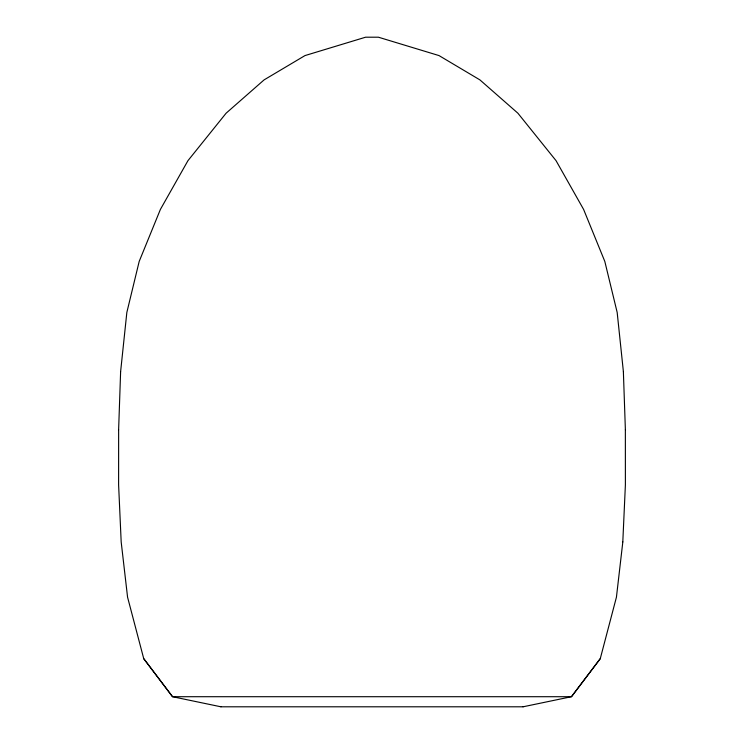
<?xml version="1.0" encoding="UTF-8"?>
<svg xmlns="http://www.w3.org/2000/svg" width="744" height="744" viewBox="0 0 744 744"><rect width="100%" height="100%" fill="white"/><g stroke="black" fill="none" stroke-linecap="round" stroke-linejoin="round"><path stroke-width="1.12" d="M118.64 429.716L118.612 484.911L121.179 541.93L127.568 597.19L143.732 658.654L172.524 696.71L220.94 706.8M118.621 429.716L120.621 371.749M622.802 541.93L625.388 484.911L625.36 429.716M120.602 371.749L126.843 312.443L139.184 261.442L160.397 209.417L187.953 160.667L226.111 113.2L264.101 79.878L304.993 55.577L365.602 37.2L378.398 37.2L439.007 55.577L479.899 79.878L517.889 113.2L556.047 160.667L583.603 209.417L604.816 261.442L617.176 312.443L623.398 371.749M622.821 541.93L616.432 597.19L600.269 658.654L571.476 696.71L523.06 706.8M600.269 658.654L571.466 696.71L172.534 696.71L143.732 658.654M220.931 706.8L523.069 706.8M623.379 371.749L625.379 429.716"/></g></svg>
